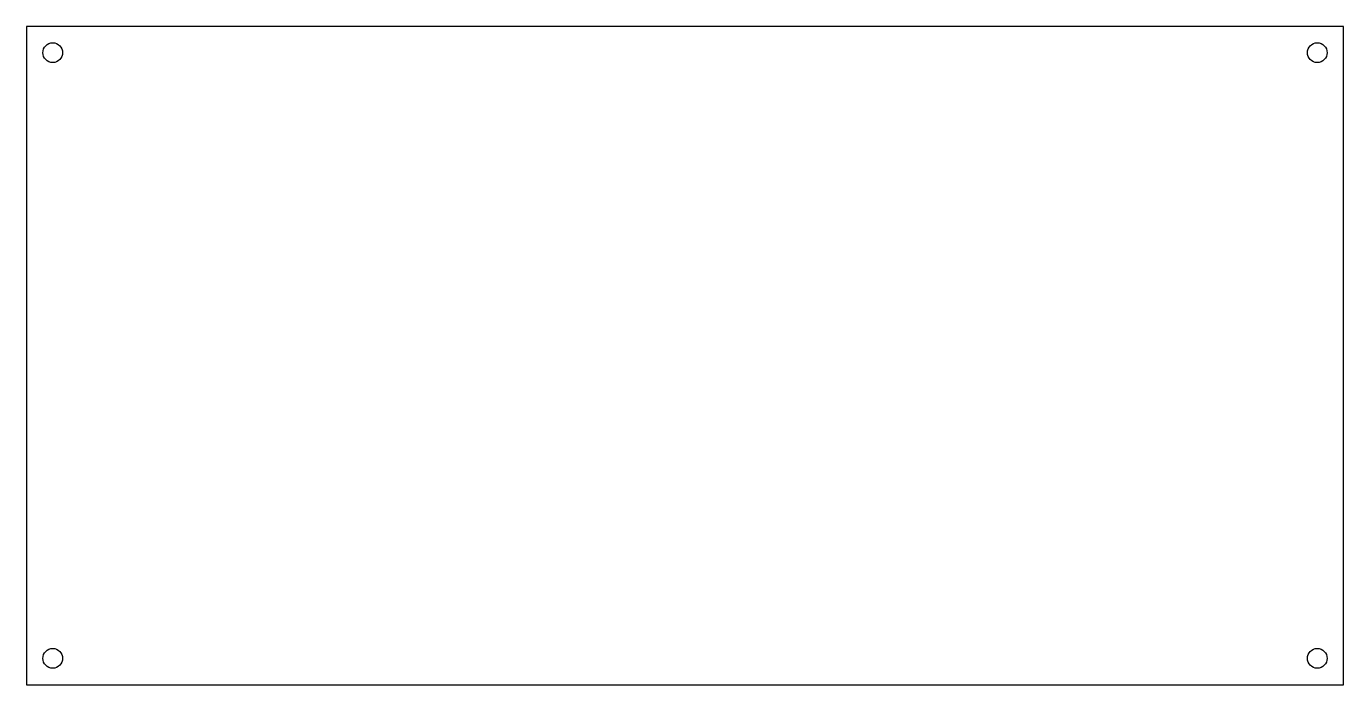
# Model space of a CAD drawing. Extents: x 0 to 200, y 0 to 100.
import ezdxf

# ---------------------------------------------------------------- set-up
doc = ezdxf.new("R2010")
doc.units = 0
doc.layers.add('20', color=31, linetype='CONTINUOUS')

msp = doc.modelspace()

# ---------------------------------------------------------------- linework, layer by layer
at = {"layer": '20'}
for p, q in [((200, 100), (0, 100)), ((0, 100), (0, 0)), ((200, 0), (200, 100)), ((0, 0), (200, 0))]:
    msp.add_line(p, q, dxfattribs=at)
for centre in [(4, 96), (196, 96), (4, 4), (196, 4)]:
    msp.add_circle(centre, 1.5, dxfattribs=at)

doc.saveas('drawing.dxf')
